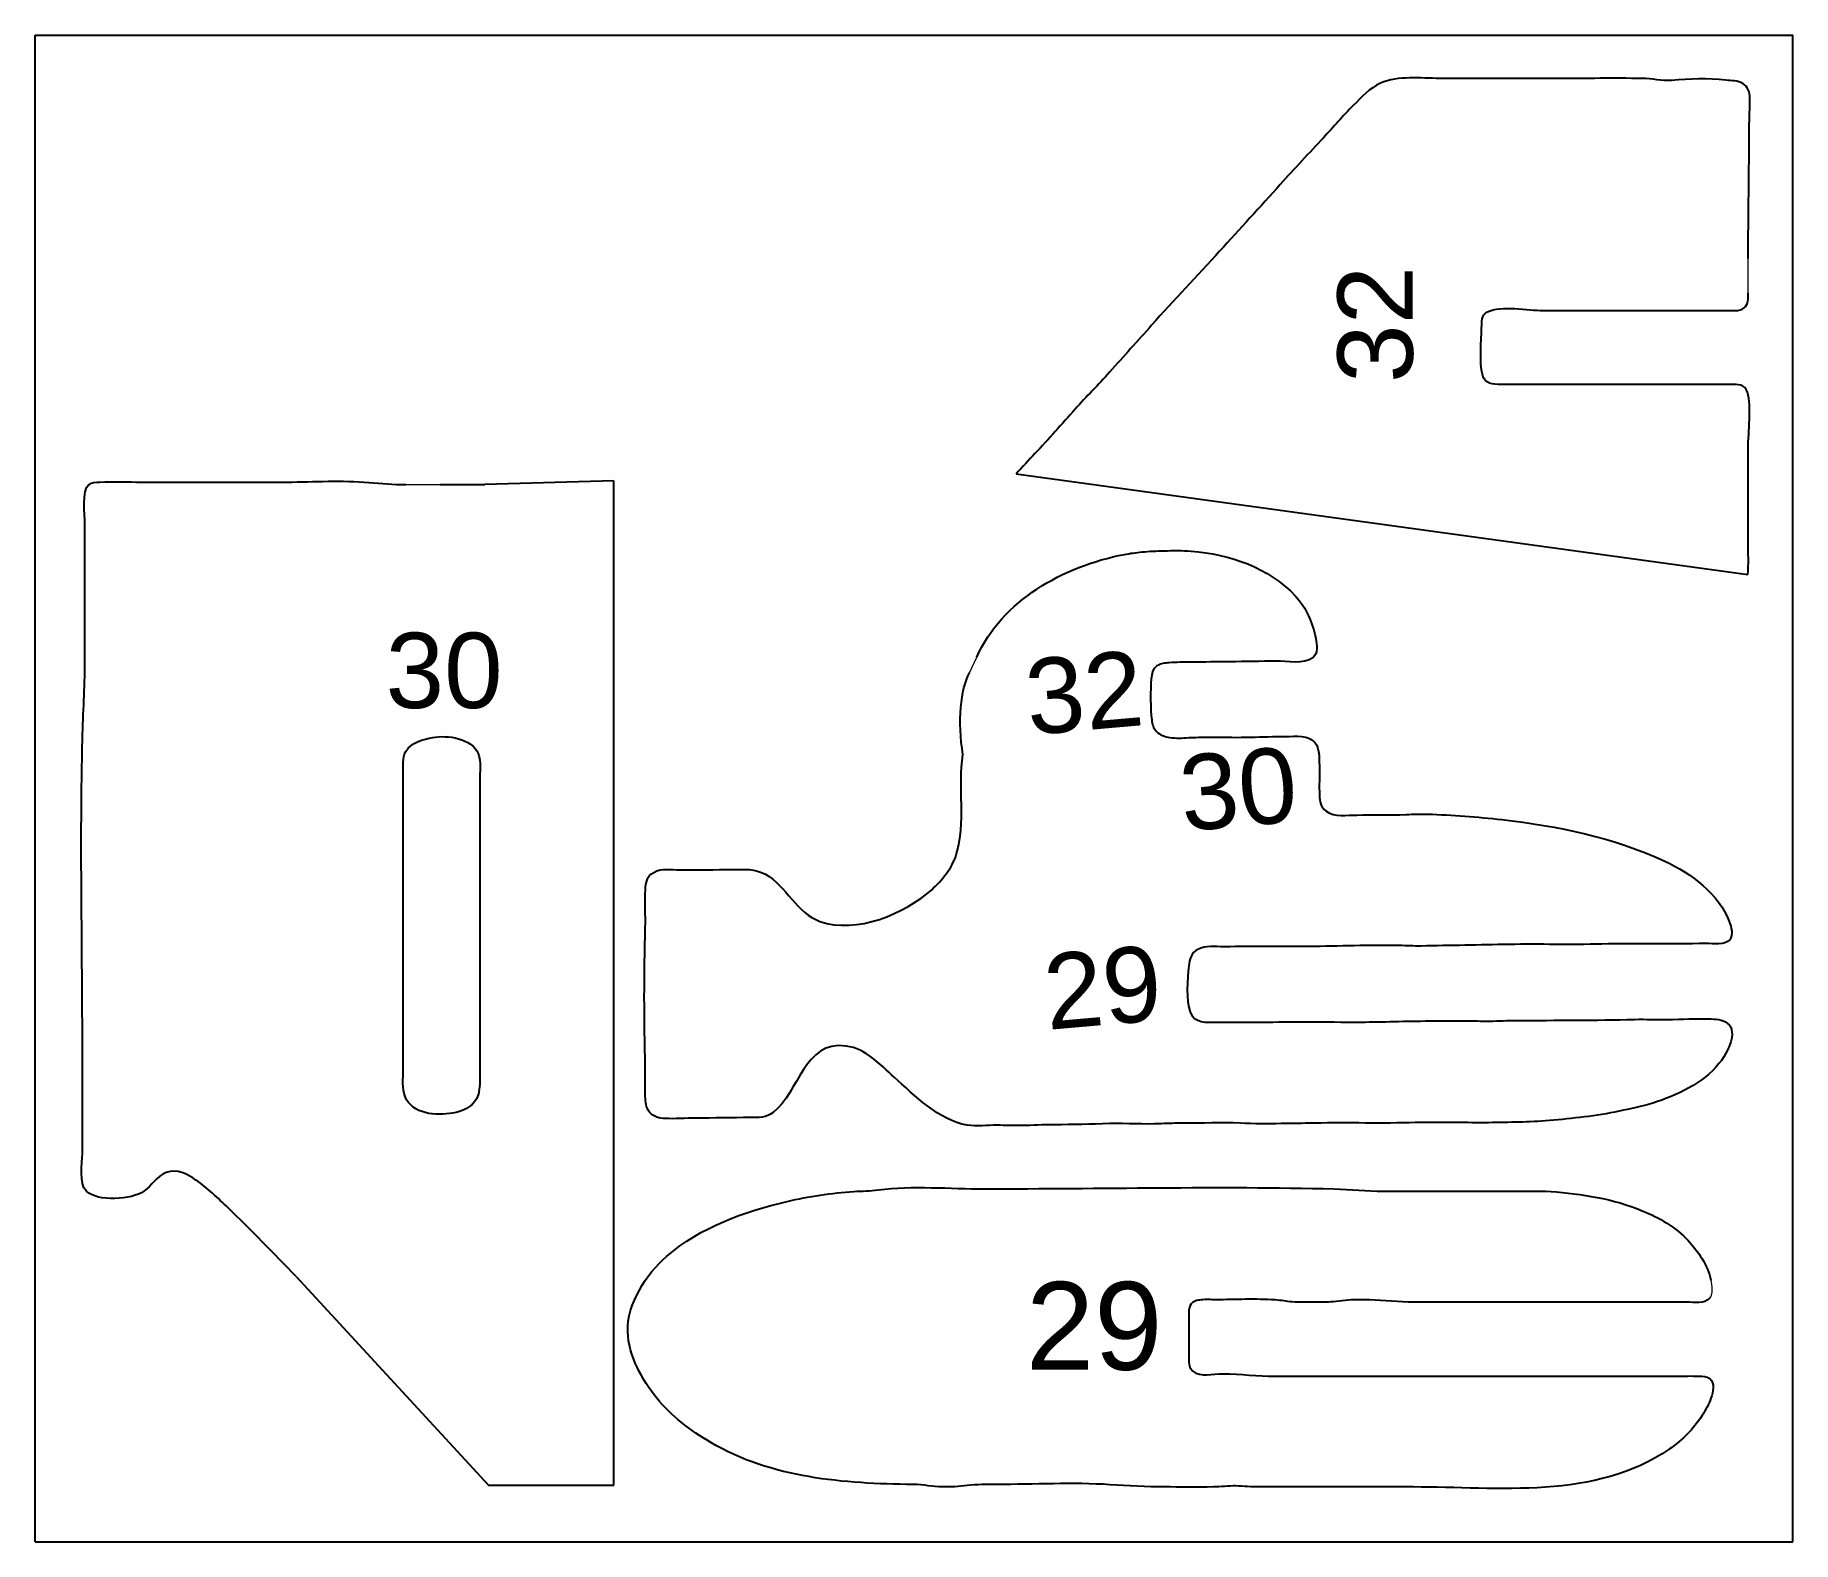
# Model space of a CAD drawing. Header units: millimetres. Extents: x 0 to 70, y 0 to 60.
import ezdxf
from ezdxf.enums import TextEntityAlignment as Align

# ---------------------------------------------------------------- set-up
doc = ezdxf.new("R2010")
doc.units = ezdxf.units.MM
doc.layers.get('0').update_dxf_attribs({"lineweight": 25})
doc.layers.add('Cut', color=7, linetype='Continuous')
doc.layers.add('Stege', color=5, linetype='Continuous', lineweight=20)
doc.layers.add('Text', color=1, linetype='Continuous', lineweight=25)
doc.styles.add('textstyle0', font='')
doc.styles.add('textstyle1', font='')
doc.styles.add('textstyle2', font='')
doc.styles.add('textstyle3', font='')
doc.styles.add('textstyle4', font='')
doc.styles.add('textstyle5', font='')
doc.styles.get('textstyle0').set_extended_font_data('Arial')
doc.styles.get('textstyle1').set_extended_font_data('Arial')
doc.styles.get('textstyle2').set_extended_font_data('Arial')
doc.styles.get('textstyle3').set_extended_font_data('Arial')
doc.styles.get('textstyle4').set_extended_font_data('Arial')
doc.styles.get('textstyle5').set_extended_font_data('Arial')

msp = doc.modelspace()

# ---------------------------------------------------------------- linework, layer by layer
for p, q in [((0, 60), (70, 60)), ((0, 0), (0, 60)), ((70, 0), (70, 60)), ((0, 0), (70, 0))]:
    msp.add_line(p, q)
at = {"layer": 'Cut'}
for p, q in [((23.05, 42.258), (17.903, 42.106)), ((23.05, 2.258), (23.05, 42.258)), ((39.067, 42.533), (68.212, 38.52)), ((10.392, 10.57), (18.05, 2.258)), ((18.05, 2.258), (23.05, 2.258))]:
    msp.add_line(p, q, dxfattribs=at)
for points in [[(60.653, 58.276), (55.935, 58.276)], [(60.063, 49.037), (65.567, 49.037)], [(65.96, 46.088), (59.572, 46.088)], [(4.241, 42.204), (10.04, 42.204)], [(14.66, 18.811), (14.66, 21.072), (14.66, 28.64), (14.66, 30.606)], [(17.707, 30.311), (17.707, 28.05)], [(1.882, 15.469), (1.882, 19.499)], [(62.037, 6.6), (65.374, 6.6)]]:
    msp.add_lwpolyline(points, dxfattribs=at)
for points in [[(55.935, 58.276), (55.179, 58.276), (54.283, 58.4), (53.576, 58.083)], [(63.995, 58.276), (62.881, 58.289), (61.766, 58.276), (60.653, 58.276)], [(65.174, 58.196), (64.781, 58.168), (64.389, 58.271), (63.995, 58.276)], [(67.337, 58.206), (66.608, 58.297), (65.903, 58.248), (65.174, 58.196)], [(68.002, 58.077), (67.806, 58.197), (67.556, 58.179), (67.337, 58.206)], [(53.576, 58.083), (53.137, 57.886), (52.828, 57.527), (52.495, 57.195)], [(68.292, 57.49), (68.288, 57.724), (68.213, 57.947), (68.002, 58.077)], [(68.263, 56.311), (68.263, 56.696), (68.299, 57.11), (68.292, 57.49)], [(52.495, 57.195), (52.061, 56.762), (51.725, 56.366), (51.306, 55.917)], [(68.221, 51.101), (68.221, 52.843), (68.262, 54.58), (68.263, 56.311)], [(51.306, 55.917), (50.749, 55.319), (50.141, 54.674), (49.588, 54.054)], [(49.588, 54.054), (48.783, 53.15), (47.98, 52.29), (47.17, 51.396)], [(47.17, 51.396), (46.269, 50.4), (45.342, 49.444), (44.463, 48.447)], [(68.064, 49.138), (68.235, 49.274), (68.217, 49.53), (68.221, 49.725)], [(57.834, 48.978), (58.382, 49.248), (59.454, 49.037), (60.063, 49.037)], [(65.567, 49.037), (66.157, 49.037), (66.747, 49.036), (67.337, 49.037)], [(67.337, 49.037), (67.56, 49.038), (67.877, 48.991), (68.064, 49.138)], [(44.463, 48.447), (43.913, 47.824), (43.345, 47.208), (42.792, 46.58)], [(57.637, 46.487), (57.514, 46.934), (57.597, 47.841), (57.606, 48.349)], [(57.606, 48.349), (57.611, 48.576), (57.596, 48.861), (57.834, 48.978)], [(42.792, 46.58), (42.339, 46.065), (41.863, 45.612), (41.416, 45.105)], [(58.392, 46.089), (58.033, 46.096), (57.745, 46.091), (57.637, 46.487)], [(59.572, 46.088), (59.186, 46.088), (58.774, 46.082), (58.392, 46.089)], [(67.533, 46.088), (67.061, 46.097), (66.447, 46.088), (65.96, 46.088)], [(68.19, 45.779), (68.09, 46.114), (67.816, 46.083), (67.533, 46.088)], [(68.221, 43.533), (68.221, 44.232), (68.366, 45.186), (68.19, 45.779)], [(41.416, 45.105), (40.902, 44.523), (40.361, 43.913), (39.817, 43.336)], [(68.221, 39.798), (68.221, 41.039), (68.221, 42.291), (68.221, 43.533)], [(39.817, 43.336), (39.564, 43.067), (39.313, 42.804), (39.067, 42.533)], [(1.98, 40.533), (1.98, 40.89), (1.845, 41.872), (2.137, 42.103)], [(2.137, 42.103), (2.26, 42.2), (2.411, 42.196), (2.57, 42.202)], [(2.57, 42.202), (3.103, 42.226), (3.692, 42.204), (4.241, 42.204)], [(10.04, 42.204), (11.083, 42.204), (12.255, 42.286), (13.283, 42.188)], [(13.283, 42.188), (13.801, 42.139), (14.257, 42.106), (14.758, 42.106)], [(16.134, 42.106), (16.488, 42.106), (16.77, 42.106), (17.117, 42.106)], [(17.117, 42.106), (17.383, 42.106), (17.632, 42.106), (17.903, 42.106)], [(1.98, 35.914), (1.98, 37.452), (1.98, 38.995), (1.98, 40.533)], [(37.5, 35.235), (38.515, 37.489), (40.917, 38.843), (43.377, 39.32)], [(43.377, 39.32), (43.609, 39.366), (43.837, 39.395), (44.074, 39.419)], [(44.074, 39.419), (44.378, 39.449), (44.655, 39.458), (44.963, 39.466)], [(44.963, 39.466), (45.329, 39.476), (45.676, 39.483), (46.042, 39.454)], [(46.042, 39.454), (47.578, 39.331), (49.122, 38.811), (50.194, 37.659)], [(68.212, 38.52), (68.241, 38.94), (68.221, 39.377), (68.221, 39.798)], [(50.194, 37.659), (50.616, 37.204), (50.891, 36.578), (51.001, 35.973)], [(1.98, 35.029), (1.98, 35.325), (1.98, 35.614), (1.98, 35.914)], [(51.001, 35.973), (51.045, 35.73), (51.103, 35.38), (50.879, 35.205)], [(1.883, 31.982), (1.908, 33.004), (1.978, 34.013), (1.98, 35.029)], [(45.163, 35.006), (45.001, 34.994), (44.823, 34.989), (44.675, 34.882)], [(46.04, 35.03), (45.756, 35.027), (45.436, 35.027), (45.163, 35.006)], [(47.567, 35.048), (47.042, 35.044), (46.573, 35.036), (46.04, 35.03)], [(49.421, 35.072), (48.818, 35.066), (48.18, 35.053), (47.567, 35.048)], [(50.879, 35.205), (50.527, 34.93), (49.857, 35.076), (49.421, 35.072)], [(36.951, 31.354), (36.731, 32.661), (36.862, 33.959), (37.204, 34.6)], [(44.449, 34.365), (44.414, 33.946), (44.408, 33.14), (44.466, 32.737)], [(44.675, 34.882), (44.494, 34.753), (44.465, 34.565), (44.449, 34.365)], [(44.466, 32.737), (44.491, 32.561), (44.524, 32.413), (44.657, 32.273)], [(44.657, 32.273), (44.801, 32.122), (44.993, 32.063), (45.184, 32.031)], [(1.882, 19.499), (1.882, 23.656), (1.781, 27.826), (1.883, 31.982)], [(14.761, 31.478), (14.962, 31.831), (15.46, 31.965), (15.839, 32.034)], [(15.839, 32.034), (16.403, 32.137), (17.405, 32.006), (17.648, 31.388)], [(45.184, 32.031), (45.429, 31.99), (45.689, 32.013), (45.94, 32.025)], [(45.94, 32.025), (46.203, 32.037), (46.445, 32.041), (46.707, 32.043)], [(46.707, 32.043), (47.238, 32.047), (47.71, 32.03), (48.225, 32.041)], [(48.225, 32.041), (48.71, 32.051), (49.147, 32.073), (49.646, 32.065)], [(49.646, 32.065), (50.011, 32.06), (50.574, 32.154), (50.875, 31.921)], [(50.875, 31.921), (51.161, 31.7), (51.134, 31.268), (51.145, 30.917)], [(14.66, 30.606), (14.66, 30.884), (14.617, 31.227), (14.761, 31.478)], [(17.648, 31.388), (17.771, 31.072), (17.707, 30.645), (17.707, 30.311)], [(36.682, 27.358), (37.084, 28.659), (36.74, 30.028), (36.951, 31.354)], [(51.145, 30.917), (51.156, 30.548), (51.13, 30.084), (51.147, 29.725)], [(51.147, 29.725), (51.159, 29.483), (51.191, 29.26), (51.412, 29.097)], [(51.412, 29.097), (51.744, 28.85), (52.239, 28.942), (52.637, 28.944)], [(52.637, 28.944), (53.285, 28.948), (53.952, 28.937), (54.598, 28.964)], [(54.598, 28.964), (54.895, 28.976), (55.18, 28.985), (55.472, 28.977)], [(55.472, 28.977), (56.396, 28.95), (57.473, 28.867), (58.408, 28.76)], [(58.408, 28.76), (60.632, 28.504), (62.863, 28.06), (64.902, 27.105)], [(17.707, 28.05), (17.707, 25.501), (17.707, 22.924), (17.707, 20.384)], [(35.705, 25.97), (36.119, 26.341), (36.517, 26.823), (36.682, 27.358)], [(24.304, 25.973), (24.319, 26.244), (24.365, 26.513), (24.636, 26.661)], [(24.636, 26.661), (24.973, 26.848), (25.287, 26.756), (25.699, 26.76)], [(25.699, 26.76), (26.388, 26.766), (27.077, 26.764), (27.765, 26.773)], [(27.765, 26.773), (28.22, 26.779), (28.678, 26.816), (29.087, 26.584)], [(64.902, 27.105), (65.927, 26.625), (67.072, 25.799), (67.465, 24.707)], [(24.299, 24.457), (24.313, 24.94), (24.276, 25.499), (24.304, 25.973)], [(29.087, 26.584), (29.91, 26.119), (30.343, 25.03), (31.249, 24.708)], [(31.249, 24.708), (32.696, 24.194), (34.643, 25.017), (35.705, 25.97)], [(67.465, 24.707), (67.544, 24.486), (67.645, 24.171), (67.484, 23.979)], [(24.296, 18.927), (24.249, 20.762), (24.247, 22.623), (24.299, 24.457)], [(62.387, 23.804), (61.146, 23.775), (59.941, 23.808), (58.693, 23.791)], [(66.52, 23.829), (65.153, 23.797), (63.751, 23.836), (62.387, 23.804)], [(67.484, 23.979), (67.275, 23.727), (66.878, 23.838), (66.52, 23.829)], [(46.302, 23.59), (46.033, 23.455), (45.972, 23.192), (45.941, 22.932)], [(47.372, 23.699), (46.953, 23.695), (46.644, 23.762), (46.302, 23.59)], [(50.738, 23.709), (49.624, 23.703), (48.486, 23.711), (47.372, 23.699)], [(54.334, 23.745), (53.155, 23.775), (51.915, 23.714), (50.738, 23.709)], [(55.193, 23.727), (54.903, 23.723), (54.624, 23.737), (54.334, 23.745)], [(58.693, 23.791), (57.53, 23.774), (56.355, 23.743), (55.193, 23.727)], [(45.941, 22.932), (45.881, 22.434), (45.832, 21.555), (46.001, 21.096)], [(46.001, 21.096), (46.164, 20.655), (46.642, 20.686), (47.053, 20.691)], [(17.707, 20.384), (17.707, 19.757), (17.715, 19.054), (17.707, 18.418)], [(47.053, 20.691), (48.249, 20.704), (49.448, 20.695), (50.642, 20.712)], [(50.642, 20.712), (51.371, 20.723), (52.086, 20.688), (52.805, 20.699)], [(52.805, 20.699), (53.241, 20.706), (53.68, 20.708), (54.116, 20.72)], [(54.116, 20.72), (55.054, 20.746), (56.012, 20.746), (56.95, 20.751)], [(56.95, 20.751), (57.285, 20.752), (57.59, 20.732), (57.92, 20.737)], [(57.92, 20.737), (58.291, 20.742), (58.638, 20.761), (59.017, 20.763)], [(59.017, 20.763), (60.588, 20.771), (62.133, 20.768), (63.7, 20.806)], [(63.7, 20.806), (64.166, 20.818), (64.55, 20.792), (64.998, 20.798)], [(64.998, 20.798), (65.591, 20.807), (66.128, 20.849), (66.745, 20.823)], [(66.745, 20.823), (67.023, 20.811), (67.279, 20.785), (67.474, 20.579)], [(67.474, 20.579), (67.57, 20.477), (67.576, 20.324), (67.577, 20.212)], [(32.297, 19.745), (30.615, 19.972), (30.441, 17.932), (29.39, 17.1)], [(34.212, 18.503), (33.639, 19.014), (33.099, 19.637), (32.297, 19.745)], [(67.577, 20.212), (67.577, 19.835), (67.316, 19.363), (67.059, 19.05)], [(24.298, 17.733), (24.285, 18.099), (24.306, 18.55), (24.296, 18.927)], [(67.059, 19.05), (66.396, 18.241), (65.397, 17.784), (64.422, 17.47)], [(14.732, 17.732), (14.605, 18.053), (14.66, 18.469), (14.66, 18.811)], [(17.707, 18.418), (17.703, 18.155), (17.705, 17.877), (17.577, 17.641)], [(37.118, 16.596), (36.005, 16.775), (35.016, 17.784), (34.212, 18.503)], [(16.625, 17.074), (15.97, 16.959), (15.013, 17.019), (14.732, 17.732)], [(17.577, 17.641), (17.394, 17.303), (16.997, 17.139), (16.625, 17.074)], [(24.467, 17.117), (24.324, 17.303), (24.308, 17.506), (24.298, 17.733)], [(25.094, 16.858), (24.862, 16.872), (24.63, 16.904), (24.467, 17.117)], [(26.293, 16.872), (25.933, 16.869), (25.442, 16.837), (25.094, 16.858)], [(28.474, 16.896), (27.733, 16.891), (27.041, 16.878), (26.293, 16.872)], [(29.39, 17.1), (29.117, 16.884), (28.803, 16.898), (28.474, 16.896)], [(63.08, 17.15), (62.156, 16.958), (61.239, 16.855), (60.303, 16.778)], [(64.422, 17.47), (63.983, 17.328), (63.533, 17.244), (63.08, 17.15)], [(38.308, 16.589), (37.911, 16.591), (37.509, 16.533), (37.118, 16.596)], [(39.279, 16.577), (38.946, 16.571), (38.639, 16.587), (38.308, 16.589)], [(40.595, 16.609), (40.15, 16.607), (39.719, 16.586), (39.279, 16.577)], [(42.784, 16.653), (42.047, 16.633), (41.327, 16.612), (40.595, 16.609)], [(44.843, 16.649), (44.138, 16.618), (43.496, 16.672), (42.784, 16.653)], [(45.721, 16.67), (45.424, 16.671), (45.139, 16.661), (44.843, 16.649)], [(47.999, 16.671), (47.247, 16.707), (46.472, 16.669), (45.721, 16.67)], [(49.618, 16.654), (49.081, 16.646), (48.544, 16.645), (47.999, 16.671)], [(50.709, 16.67), (50.344, 16.66), (49.981, 16.66), (49.618, 16.654)], [(54.732, 16.691), (53.396, 16.656), (52.043, 16.704), (50.709, 16.67)], [(56.579, 16.698), (55.971, 16.692), (55.343, 16.707), (54.732, 16.691)], [(57.876, 16.69), (57.448, 16.681), (57.009, 16.703), (56.579, 16.698)], [(60.303, 16.778), (59.48, 16.709), (58.713, 16.707), (57.876, 16.69)], [(2.039, 13.969), (1.734, 14.268), (1.882, 15.073), (1.882, 15.469)], [(5.224, 14.707), (4.838, 14.564), (4.653, 14.193), (4.33, 13.965)], [(6.403, 14.409), (6.068, 14.647), (5.642, 14.864), (5.224, 14.707)], [(7.681, 13.303), (7.261, 13.704), (6.883, 14.069), (6.403, 14.409)], [(32.601, 13.951), (32.941, 13.974), (33.24, 13.971), (33.582, 14.016)], [(33.582, 14.016), (34.94, 14.195), (36.433, 14.058), (37.801, 14.058)], [(37.801, 14.058), (42.431, 14.058), (47.099, 14.17), (51.735, 14.056)], [(51.735, 14.056), (52.408, 14.04), (53.017, 13.96), (53.697, 13.96)], [(4.33, 13.965), (3.848, 13.624), (2.494, 13.523), (2.039, 13.969)], [(10.392, 10.57), (9.507, 11.467), (8.592, 12.431), (7.681, 13.303)], [(25.145, 11.365), (26.517, 12.551), (28.211, 13.139), (29.951, 13.554)], [(29.951, 13.554), (30.797, 13.756), (31.728, 13.891), (32.601, 13.951)], [(53.697, 13.96), (54.043, 13.96), (54.244, 13.96), (54.58, 13.96)], [(54.58, 13.96), (54.824, 13.96), (55.02, 13.96), (55.267, 13.96)], [(55.267, 13.96), (55.696, 13.96), (56.118, 13.96), (56.543, 13.96)], [(56.543, 13.96), (57.313, 13.96), (58.051, 13.96), (58.799, 13.96)], [(58.799, 13.96), (59.321, 13.96), (59.828, 13.988), (60.369, 13.951)], [(60.369, 13.951), (61.56, 13.869), (62.867, 13.659), (64, 13.188)], [(64, 13.188), (64.677, 12.907), (65.339, 12.54), (65.836, 11.994)], [(65.836, 11.994), (66.232, 11.558), (66.62, 11.008), (66.73, 10.427)], [(23.599, 8.367), (23.561, 9.473), (24.355, 10.683), (25.145, 11.365)], [(46.004, 9.415), (45.918, 9.24), (45.947, 9.047), (45.945, 8.857)], [(46.438, 9.636), (46.275, 9.622), (46.097, 9.603), (46.004, 9.415)], [(47.025, 9.642), (46.832, 9.642), (46.62, 9.653), (46.438, 9.636)], [(49.38, 9.634), (48.619, 9.686), (47.792, 9.642), (47.025, 9.642)], [(50.066, 9.553), (49.823, 9.57), (49.633, 9.616), (49.38, 9.634)], [(51.048, 9.544), (50.741, 9.544), (50.361, 9.533), (50.066, 9.553)], [(51.931, 9.586), (51.616, 9.545), (51.399, 9.544), (51.048, 9.544)], [(52.912, 9.641), (52.59, 9.649), (52.238, 9.626), (51.931, 9.586)], [(54.678, 9.548), (54.095, 9.566), (53.514, 9.626), (52.912, 9.641)], [(55.365, 9.544), (55.12, 9.544), (54.928, 9.54), (54.678, 9.548)], [(56.15, 9.544), (55.853, 9.544), (55.658, 9.544), (55.365, 9.544)], [(57.131, 9.544), (56.773, 9.544), (56.496, 9.544), (56.15, 9.544)], [(62.724, 9.544), (60.889, 9.544), (58.957, 9.544), (57.131, 9.544)], [(65.766, 9.544), (64.753, 9.544), (63.738, 9.544), (62.724, 9.544)], [(66.679, 9.702), (66.465, 9.461), (66.106, 9.544), (65.766, 9.544)], [(45.945, 8.857), (45.943, 8.506), (45.944, 7.94), (45.945, 7.582)], [(24.76, 5.718), (24.169, 6.438), (23.632, 7.403), (23.599, 8.367)], [(45.945, 7.582), (45.946, 7.341), (45.892, 6.966), (46.103, 6.799)], [(46.103, 6.799), (46.428, 6.542), (46.873, 6.708), (47.319, 6.697)], [(47.319, 6.697), (48.018, 6.68), (48.686, 6.602), (49.38, 6.6)], [(49.38, 6.6), (49.679, 6.6), (49.959, 6.6), (50.263, 6.6)], [(50.263, 6.6), (50.489, 6.6), (50.72, 6.6), (50.95, 6.6)], [(50.95, 6.6), (51.229, 6.6), (51.44, 6.6), (51.735, 6.6)], [(51.735, 6.6), (52.3, 6.6), (52.928, 6.6), (53.501, 6.6)], [(53.501, 6.6), (56.331, 6.6), (59.193, 6.6), (62.037, 6.6)], [(65.374, 6.6), (65.653, 6.6), (65.985, 6.611), (66.256, 6.599)], [(66.256, 6.599), (66.427, 6.591), (66.563, 6.599), (66.688, 6.5)], [(66.688, 6.5), (66.908, 6.324), (66.82, 5.961), (66.737, 5.717)], [(25.732, 4.762), (25.374, 5.054), (25.051, 5.362), (24.76, 5.718)], [(66.737, 5.717), (66.653, 5.471), (66.527, 5.252), (66.384, 5.03)], [(66.384, 5.03), (66.034, 4.486), (65.624, 4.068), (65.079, 3.691)], [(26.909, 3.952), (26.505, 4.189), (26.102, 4.46), (25.732, 4.762)], [(34.955, 2.283), (32.205, 2.315), (29.341, 2.529), (26.909, 3.952)], [(65.079, 3.691), (62.146, 1.662), (58.262, 2.185), (54.874, 2.185)], [(36.133, 2.186), (35.742, 2.196), (35.409, 2.277), (34.955, 2.283)], [(37.114, 2.241), (36.808, 2.201), (36.441, 2.179), (36.133, 2.186)], [(38.292, 2.283), (37.901, 2.283), (37.494, 2.291), (37.114, 2.241)], [(42.805, 2.274), (41.33, 2.375), (39.775, 2.283), (38.292, 2.283)], [(44.964, 2.185), (44.263, 2.185), (43.515, 2.226), (42.805, 2.274)], [(46.926, 2.185), (46.259, 2.178), (45.602, 2.185), (44.964, 2.185)], [(47.81, 2.225), (47.535, 2.235), (47.212, 2.189), (46.926, 2.185)], [(48.791, 2.185), (48.427, 2.185), (48.14, 2.213), (47.81, 2.225)], [(49.772, 2.185), (49.407, 2.185), (49.153, 2.185), (48.791, 2.185)], [(54.874, 2.185), (53.205, 2.185), (51.431, 2.185), (49.772, 2.185)]]:
    msp.add_open_spline(points, degree=3, dxfattribs=at)
at = {"layer": 'Stege'}
msp.add_line((37.204, 34.6), (37.5, 35.235), dxfattribs=at)
for points in [[(68.221, 49.725), (68.229, 50.181), (68.221, 50.644), (68.221, 51.101)], [(14.758, 42.106), (15.231, 42.106), (15.694, 42.106), (16.134, 42.106)], [(66.73, 10.427), (66.772, 10.207), (66.839, 9.881), (66.679, 9.702)]]:
    msp.add_open_spline(points, degree=3, dxfattribs=at)

# ---------------------------------------------------------------- texts
at = {"layer": 'Text'}
for s, rotation, style, p in [('32', 90, 'textstyle0', (53.365, 48.48)), ('32', 5, 'textstyle2', (41.776, 33.823)), ('30', 5, 'textstyle3', (47.914, 29.992)), ('29', 5, 'textstyle4', (42.512, 22.084))]:
    msp.add_text(s, height=3, rotation=rotation, dxfattribs=dict(at, style=style)).set_placement(p, align=Align.MIDDLE_CENTER)
for s, height, style, p in [('30', 3, 'textstyle1', (16.287, 34.704)), ('29', 3.5, 'textstyle5', (42.175, 8.601))]:
    msp.add_text(s, height=height, dxfattribs=dict(at, style=style)).set_placement(p, align=Align.MIDDLE_CENTER)

doc.saveas('drawing.dxf')
